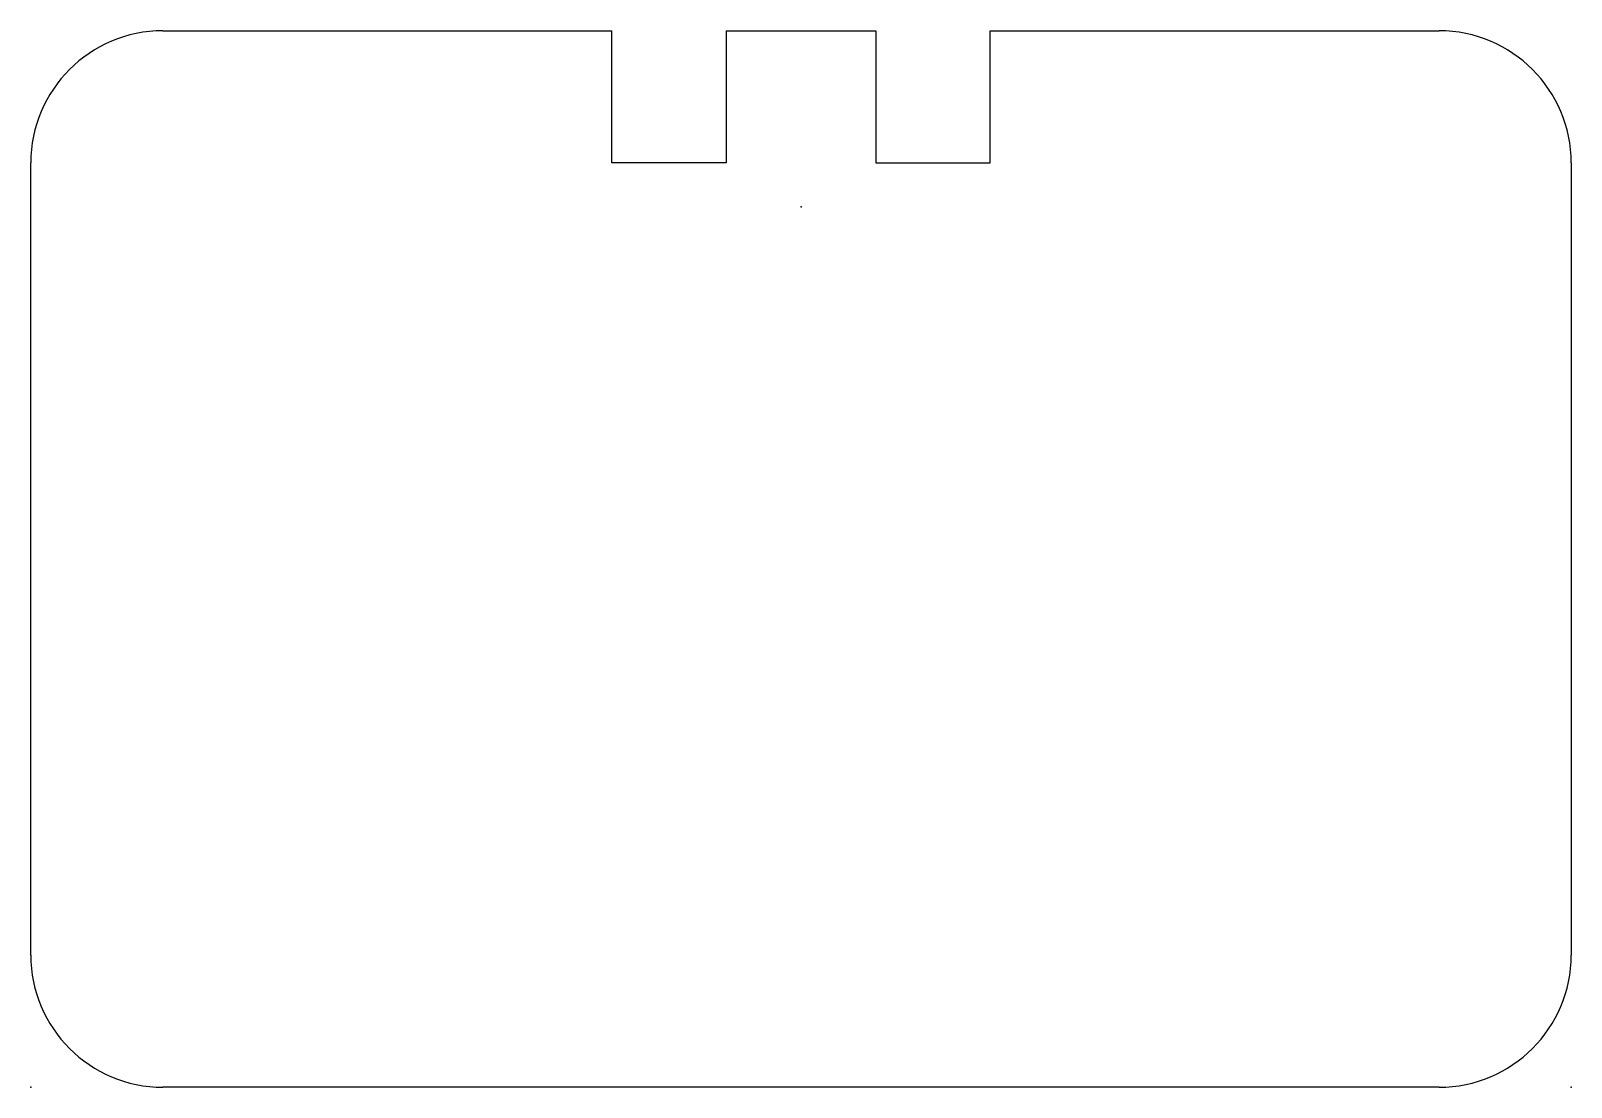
# Model space of a CAD drawing. Header units: millimetres. Extents: x -88 to 88, y -100 to 20.
import ezdxf

# ---------------------------------------------------------------- set-up
doc = ezdxf.new("R2010")
doc.units = ezdxf.units.MM
doc.header["$MEASUREMENT"] = 0
doc.layers.add('Placa 1 v3_Sketch1', color=7, linetype='Continuous')

msp = doc.modelspace()

# ---------------------------------------------------------------- linework, layer by layer
at = {"layer": 'Placa 1 v3_Sketch1'}
for p, q in [((-72.5, 20), (-21.5, 20)), ((-21.5, 5), (-21.5, 20)), ((-8.5, 20), (8.5, 20)), ((-8.5, 20), (-8.5, 5)), ((8.5, 20), (8.5, 5)), ((21.5, 20), (72.5, 20)), ((21.5, 5), (21.5, 20)), ((-87.5, -85), (-87.5, 5)), ((-8.5, 5), (-21.5, 5)), ((8.5, 5), (21.5, 5)), ((87.5, 5), (87.5, -85)), ((72.5, -100), (-72.5, -100))]:
    msp.add_line(p, q, dxfattribs=at)
for centre, start, end in [((-72.5, 5), 90, 180), ((72.5, 5), 0, 90), ((-72.5, -85), 180, 270), ((72.5, -85), 270, 0)]:
    msp.add_arc(centre, 15, start, end, dxfattribs=at)
for p in [(0, 0), (-87.5, -100), (87.5, -100)]:
    msp.add_point(p, dxfattribs=at)

doc.saveas('drawing.dxf')
